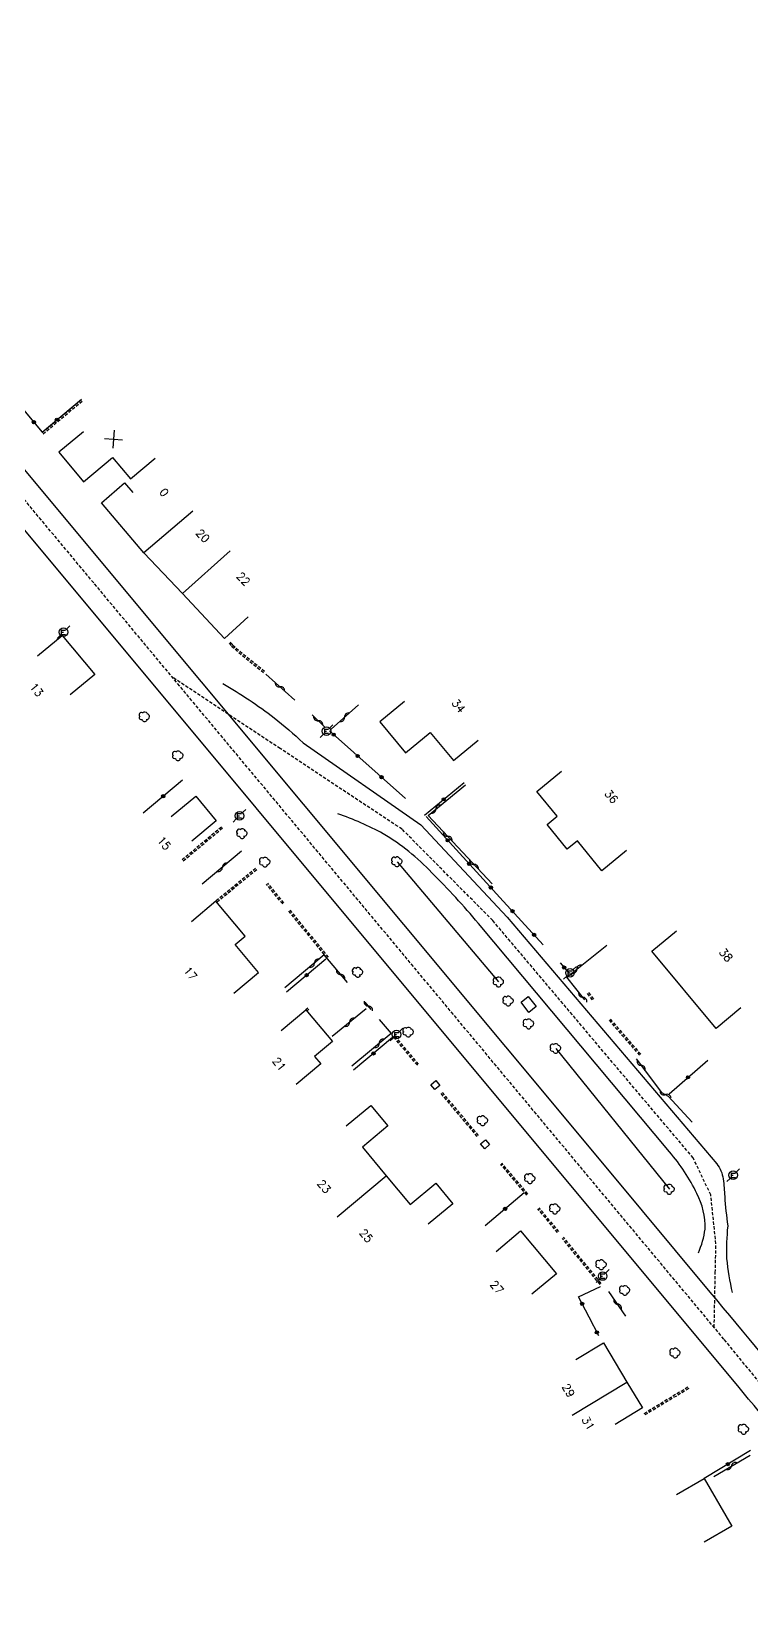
# Model space of a CAD drawing. Header units: millimetres. Extents: x 109000 to 110000, y 120000 to 121000.
# Drawn here: x 109199.1 to 109311.5, y 120298.3 to 120543.9 of the extents above; entities that cross this region are included whole.
import ezdxf
from ezdxf.enums import TextEntityAlignment as Align

# ---------------------------------------------------------------- set-up
doc = ezdxf.new("R2010")
doc.units = ezdxf.units.MM
doc.linetypes.add('DASHED', pattern=[0.75, 0.5, -0.25])
doc.layers.get('0').update_dxf_attribs({"linetype": 'CONTINUOUS'})
for name, color, linetype in [('W0001', 6, 'DASHED'), ('W0008', 7, 'CONTINUOUS'), ('W0100', 7, 'CONTINUOUS'), ('W0112', 1, 'DASHED'), ('W0300', 7, 'CONTINUOUS'), ('W0302', 3, 'CONTINUOUS'), ('W0310', 3, 'CONTINUOUS'), ('W0322', 7, 'CONTINUOUS'), ('W0471', 7, 'CONTINUOUS'), ('W0991', 7, 'CONTINUOUS'), ('W1102', 7, 'CONTINUOUS')]:
    doc.layers.add(name, color=color, linetype=linetype)
doc.styles.get("Standard").update_dxf_attribs({"font": 'romans.shx', "width": 0.85})

# ---------------------------------------------------------------- blocks, each defined once
blk = doc.blocks.new('T300')
for p, q in [((-0.8, 0.51), (-0.86, 0.34)), ((-0.86, 0.34), (-0.86, 0.17)), ((-0.86, 0.17), (-0.74, 0.06)), ((-0.69, 0.63), (-0.8, 0.51)), ((-0.8, -0.06), (-0.74, 0.06)), ((-0.74, 0.06), (-0.69, 0.11)), ((-0.57, 0.69), (-0.69, 0.63)), ((-0.46, 0.69), (-0.57, 0.69)), ((-0.29, 0.63), (-0.46, 0.69)), ((-0.29, 0.63), (-0.17, 0.74)), ((-0.23, 0.57), (-0.29, 0.63)), ((-0.17, 0.74), (-0.06, 0.8)), ((-0.06, 0.8), (0.06, 0.8)), ((0.06, 0.8), (0.23, 0.74)), ((0.23, 0.74), (0.34, 0.63)), ((0.34, 0.63), (0.4, 0.51)), ((0.46, 0.46), (0.34, 0.46)), ((0.4, 0.51), (0.4, 0.46)), ((0.57, 0.4), (0.46, 0.46)), ((0.57, 0.4), (0.69, 0.29)), ((0.69, 0.29), (0.74, 0.17)), ((0.74, 0.06), (0.69, -0.17)), ((0.74, 0.17), (0.74, 0.06)), ((-0.8, -0.17), (-0.8, -0.06)), ((-0.8, -0.23), (-0.8, -0.17)), ((-0.74, -0.34), (-0.8, -0.23)), ((-0.69, -0.4), (-0.74, -0.34)), ((-0.51, -0.46), (-0.69, -0.4)), ((-0.4, -0.46), (-0.51, -0.46)), ((-0.4, -0.46), (-0.34, -0.46)), ((-0.34, -0.46), (-0.34, -0.4)), ((-0.34, -0.51), (-0.34, -0.46)), ((-0.29, -0.63), (-0.34, -0.51)), ((-0.17, -0.74), (-0.29, -0.63)), ((-0.06, -0.8), (-0.17, -0.74)), ((0.06, -0.8), (-0.06, -0.8)), ((0.17, -0.74), (0.06, -0.8)), ((0.23, -0.69), (0.17, -0.74)), ((0.29, -0.46), (0.23, -0.46)), ((0.29, -0.63), (0.23, -0.69)), ((0.46, -0.4), (0.29, -0.46)), ((0.34, -0.51), (0.29, -0.63)), ((0.34, -0.51), (0.34, -0.46)), ((0.57, -0.34), (0.46, -0.4)), ((0.63, -0.29), (0.57, -0.34)), ((0.69, -0.17), (0.63, -0.29))]:
    blk.add_line(p, q)
blk = doc.blocks.new('T471')
for p, q in [((-0.333334, 0.333334), (-0.333334, -0.333334)), ((-0.333334, 0.333334), (0.333334, 0.333334)), ((-0.333334, 0), (0, 0)), ((0.500001, 0.500001), (1.000002, 1.000002)), ((-0.500001, -0.500001), (-1.000002, -1.000002)), ((-0.333334, -0.333334), (0.333334, -0.333334))]:
    blk.add_line(p, q)
blk.add_ellipse((0, 0), major_axis=(0.471405, 0.471405), ratio=1, start_param=5.4977871438, end_param=11.780972451)
blk = doc.blocks.new('t112o')
at = {"color": 0, "linetype": 'Continuous'}
for p, q in [((-0.5, 0.5), (0.5, 0.5)), ((-0.5, -0.5), (-0.5, 0.5)), ((0.5, 0.5), (0.5, -0.5)), ((0.5, -0.5), (-0.5, -0.5))]:
    blk.add_line(p, q, dxfattribs=at)
blk = doc.blocks.new('t322o')
at = {"color": 0, "linetype": 'Continuous'}
for radius in [0.25, 0.15]:
    blk.add_circle((0, 0), radius, dxfattribs=at)
blk = doc.blocks.new('t310o')
at = {"color": 0, "linetype": 'Continuous'}
for centre, start, end in [((-0.5, 0.38), 216.8699, 323.1304), ((0.5, -0.37), 36.8699, 143.1303)]:
    blk.add_arc(centre, 0.625, start, end, dxfattribs=at)
blk = doc.blocks.new('t991o')
at = {"color": 0, "linetype": 'Continuous'}
for p, q in [((-1, 1), (1, -1)), ((-1, -1), (1, 1))]:
    blk.add_line(p, q, dxfattribs=at)

msp = doc.modelspace()

# ---------------------------------------------------------------- linework, layer by layer
at = {"layer": 'W0001'}
for points in [[(109597.26, 120000), (109517, 120079.36), (109427.66, 120168.66), (109413.28, 120185.26), (109400.67, 120202.14), (109389.25, 120219.03), (109362.97, 120261.65), (109348.03, 120285.17), (109334.3, 120304.94), (109321.78, 120321.68), (109315.22, 120329.98), (109307.22, 120339.71), (109208.82, 120457.82), (109161.35, 120514.74), (109116.38, 120568.63), (109116.38, 120568.63)], [(109305.7, 120341.55), (109305.88, 120350.07), (109305.97, 120354.59), (109305.17, 120362.22), (109302.42, 120368.01), (109271.12, 120405.1), (109256.96, 120419.34), (109237.96, 120431.92), (109221.09, 120443.09), (109221.09, 120443.09)]]:
    msp.add_lwpolyline(points, dxfattribs=at)
at = {"layer": 'W0008'}
for points in [[(109118.71, 120570.53), (109154.35, 120527.82), (109161.64, 120519.09), (109209.69, 120461.46), (109289.03, 120366.23), (109305.04, 120347.03, -0.0061), (109321.04, 120327.56, -0.011), (109335.73, 120308.12, -0.0107), (109351.69, 120285.07, -0.0085), (109364.43, 120265.03), (109376.75, 120244.94, 0.0068), (109393.64, 120217.79, 0.0126), (109406.1, 120199.64, 0.0147), (109416.85, 120185.62, 0.0122), (109428.64, 120172.06, 0.0049), (109437.78, 120162.14, 0.0137), (109450.31, 120149.42, -0.0006), (109451.54, 120148.25, -0.0036), (109460.56, 120139.24), (109519.46, 120081.15), (109601.76, 120000)], [(109322.52, 120315.81, 0.0117), (109309.4, 120332.4), (109260.41, 120391.2), (109207.96, 120454.17), (109164.06, 120506.75), (109161.06, 120510.38), (109143.48, 120531.34, 0.0879), (109141.42, 120533.05, 0.0801), (109138.88, 120534.01, 0.1552), (109134.29, 120533.57, 0.0733), (109132.14, 120532.15), (109110.9, 120513.68), (109087.85, 120493.54), (109072.57, 120480.31, 0.0975), (109070.75, 120477.92, 0.1083), (109069.99, 120475.21), (109069.56, 120462.31), (109041.36, 120437.9), (109041.36, 120437.9)], [(109228.98, 120442.11, -0.0286), (109237.01, 120436.75, -0.0177), (109241.53, 120432.84), (109259.89, 120420.04), (109273.37, 120405.58), (109306.09, 120367.09, -0.1349), (109307.1, 120364.72, -0.0278), (109307.34, 120361.98, 0.0158), (109307.81, 120357.38, 0.0347), (109307.65, 120352.3, 0.0369), (109308.52, 120346.97), (109308.52, 120346.97)], [(109303.23, 120353.18, 0.0694), (109304.29, 120356.89, 0.1293), (109303, 120362.45, 0.0659), (109298.74, 120368.94), (109268.88, 120404.62, 0.024), (109261.62, 120412.55, 0.0639), (109254.04, 120418.64, 0.041), (109246.93, 120421.74), (109246.93, 120421.74)]]:
    msp.add_lwpolyline(points, format="xyb", dxfattribs=at)
at = {"layer": 'W0100'}
for points in [[(109207.22, 120481.42), (109203.39, 120478.2), (109207.25, 120473.61), (109211.78, 120477.41), (109214.59, 120474.07), (109218.42, 120477.29), (109218.42, 120477.29)], [(109232.92, 120452.51), (109229.27, 120449.1), (109222.7, 120456.14), (109216.67, 120462.52), (109210.03, 120470.32), (109213.65, 120473.43), (109214.95, 120471.91), (109214.95, 120471.91)], [(109200.04, 120446.41), (109203.88, 120449.61), (109208.98, 120443.5), (109205.14, 120440.31), (109205.14, 120440.31)], [(109257.34, 120439.29), (109253.49, 120436.1), (109257.49, 120431.26), (109261.35, 120434.46), (109265, 120430.05), (109268.85, 120433.24), (109268.85, 120433.24)], [(109292.03, 120416.02), (109288.16, 120412.86), (109284.34, 120417.52), (109282.77, 120416.23), (109279.6, 120420.1), (109281.17, 120421.38), (109278, 120425.25), (109281.87, 120428.42), (109281.87, 120428.42)], [(109220.92, 120421.31), (109224.77, 120424.5), (109227.96, 120420.65), (109224.12, 120417.46), (109224.12, 120417.46)], [(109230.72, 120393.76), (109234.55, 120396.97), (109230.91, 120401.32), (109232.48, 120402.64), (109227.9, 120408.1), (109224.07, 120404.89), (109224.07, 120404.89)], [(109309.86, 120391.43), (109306.02, 120388.23), (109295.99, 120400.29), (109299.83, 120403.49), (109299.83, 120403.49)], [(109276.78, 120390.73), (109275.56, 120392.31), (109276.68, 120393.21), (109277.9, 120391.64), (109276.78, 120390.73), (109276.78, 120390.73)], [(109238.1, 120387.92), (109241.93, 120391.14), (109242.19, 120390.83), (109246.1, 120386.17), (109243.31, 120383.83), (109244.28, 120382.68), (109240.45, 120379.47), (109240.45, 120379.47)], [(109248.25, 120373), (109252.09, 120376.2), (109254.77, 120373), (109250.78, 120369.68), (109254.51, 120365.21), (109258.25, 120360.72), (109262.22, 120364.06), (109264.91, 120360.86), (109261.07, 120357.65), (109261.07, 120357.65)], [(109271.65, 120353.38), (109275.48, 120356.6), (109281.08, 120349.93), (109277.25, 120346.71), (109277.25, 120346.71)], [(109284.12, 120336.55), (109288.4, 120339.13), (109292.07, 120333.01), (109294.53, 120328.96), (109290.25, 120326.38), (109290.25, 120326.38)], [(109299.81, 120315.44), (109304.13, 120317.95), (109308.46, 120310.51), (109304.14, 120308), (109304.14, 120308)]]:
    msp.add_lwpolyline(points, dxfattribs=at)
at = {"layer": 'W0112'}
for p, q in [((109200.76, 120481.26), (109206.89, 120486.4)), ((109200.92, 120481.06), (109207.05, 120486.21)), ((109230.14, 120448.54), (109230.53, 120448.1)), ((109229.95, 120448.38), (109230.35, 120447.93)), ((109230.35, 120447.93), (109232.03, 120446.48)), ((109230.51, 120448.12), (109232.19, 120446.67)), ((109232.03, 120446.48), (109235.53, 120443.66)), ((109232.19, 120446.67), (109235.69, 120443.86)), ((109228.76, 120419.68), (109222.63, 120414.54)), ((109228.93, 120419.49), (109222.8, 120414.35)), ((109234.11, 120413.22), (109227.9, 120408.1)), ((109234.27, 120413.02), (109228.06, 120407.91)), ((109238.33, 120407.67), (109235.82, 120410.74)), ((109238.53, 120407.83), (109236.01, 120410.9)), ((109245.5, 120399.36), (109239.38, 120406.82)), ((109245.3, 120399.2), (109239.19, 120406.66)), ((109285.89, 120393.67), (109286.7, 120392.59)), ((109286.09, 120393.82), (109286.9, 120392.74)), ((109242.26, 120391.41), (109241.93, 120391.14)), ((109242.42, 120391.22), (109242.09, 120390.95)), ((109289.47, 120389.67), (109294.26, 120384.17)), ((109256.06, 120386.81), (109255.81, 120387.12)), ((109289.28, 120389.51), (109294.07, 120384)), ((109255.87, 120386.65), (109255.61, 120386.96)), ((109259.36, 120382.48), (109255.87, 120386.65)), ((109259.56, 120382.64), (109256.06, 120386.81)), ((109268.71, 120371.36), (109263.09, 120378.05)), ((109268.9, 120371.53), (109263.28, 120378.21)), ((109276.44, 120362.21), (109272.37, 120367.03)), ((109276.63, 120362.37), (109272.56, 120367.19)), ((109281.25, 120356.34), (109278.17, 120360.07)), ((109281.45, 120356.5), (109278.36, 120360.23)), ((109287.88, 120348.26), (109281.98, 120355.45)), ((109288.07, 120348.42), (109282.17, 120355.61)), ((109301.59, 120332.2), (109294.74, 120328.07)), ((109301.72, 120331.99), (109294.86, 120327.86))]:
    msp.add_line(p, q, dxfattribs=at)
at = {"layer": 'W0302'}
for points in [[(109256.19, 120414.26), (109272.04, 120395.49), (109272.04, 120395.49)], [(109280.96, 120385.1), (109298.7, 120363.11), (109298.7, 120363.11)]]:
    msp.add_lwpolyline(points, dxfattribs=at)
at = {"layer": 'W0310'}
for points in [[(109235.68, 120443.57), (109240.21, 120439.49), (109240.21, 120439.49)], [(109245.89, 120434.96), (109250.15, 120438.75), (109250.15, 120438.75)], [(109242.94, 120437.19), (109244.86, 120435.31), (109244.86, 120435.31)], [(109271.06, 120410.8), (109261.05, 120421.5), (109266.86, 120426.28), (109266.86, 120426.28)], [(109231.9, 120415.9), (109225.77, 120410.76), (109225.77, 120410.76)], [(109248.44, 120395.41), (109244.81, 120399.7), (109238.67, 120394.57), (109238.67, 120394.57)], [(109285.5, 120392.7), (109282.69, 120396.23), (109288.94, 120401.22), (109288.94, 120401.22)], [(109252.17, 120391.17), (109251.21, 120392.33), (109251.21, 120392.33)], [(109251.34, 120391.3), (109246.08, 120386.99), (109246.08, 120386.99)], [(109253.4, 120389.63), (109255.26, 120387.45), (109249.12, 120382.32), (109249.12, 120382.32)], [(109293.51, 120383.48), (109297.5, 120378.24), (109298.52, 120377.65), (109302.28, 120373.61), (109302.28, 120373.61)], [(109291.92, 120343.3), (109289.26, 120347.15), (109289.26, 120347.15)], [(109305.65, 120318.26), (109311.3, 120321.59), (109311.3, 120321.59)]]:
    msp.add_lwpolyline(points, dxfattribs=at)
at = {"layer": 'W0322'}
for points in [[(109123.32, 120574.05), (109159.79, 120530.43), (109200.78, 120481.36), (109206.9, 120486.5), (109206.9, 120486.5)], [(109245.62, 120434.69), (109257.51, 120424.14), (109257.51, 120424.14)], [(109222.68, 120426.98), (109216.52, 120421.87), (109216.52, 120421.87)], [(109260.45, 120421.54), (109266.64, 120426.61), (109266.64, 120426.61)], [(109279.02, 120401.26), (109272.24, 120408.7), (109260.71, 120421.3), (109260.71, 120421.3)], [(109245.05, 120399.06), (109238.92, 120393.91), (109238.92, 120393.91)], [(109281.63, 120398.47), (109282.96, 120396.94), (109282.96, 120396.94)], [(109255.5, 120386.83), (109249.37, 120381.69), (109249.37, 120381.69)], [(109298.67, 120378.03), (109304.7, 120383.28), (109304.7, 120383.28)], [(109276.04, 120362.55), (109269.92, 120357.41), (109269.92, 120357.41)], [(109287.68, 120340.22), (109286.18, 120343.12), (109284.53, 120346.29), (109287.95, 120347.91), (109287.95, 120347.91)], [(109311.35, 120322.31), (109304.13, 120317.95), (109304.13, 120317.95)]]:
    msp.add_lwpolyline(points, dxfattribs=at)
at = {"layer": 'W1102'}
for points in [[(109224.28, 120469.01), (109216.67, 120462.52), (109216.67, 120462.52)], [(109230.15, 120462.8), (109222.7, 120456.14), (109222.7, 120456.14)], [(109246.83, 120358.8), (109254.51, 120365.21), (109254.51, 120365.21)], [(109283.51, 120327.84), (109292.07, 120333.01), (109292.07, 120333.01)]]:
    msp.add_lwpolyline(points, dxfattribs=at)

# ---------------------------------------------------------------- block references
at = {"layer": 'W0112', "rotation": 130.1109}
for p in [(109262.16, 120379.38), (109269.94, 120370.15)]:
    msp.add_blockref('t112o', p, dxfattribs=at)
at = {"layer": 'W0300'}
for p in [(109216.76, 120436.89), (109221.99, 120430.8), (109232, 120418.65), (109235.57, 120414.2), (109256.19, 120414.26), (109250.06, 120396.99), (109272.04, 120395.49), (109273.55, 120392.5), (109276.74, 120388.94), (109257.96, 120387.64), (109280.96, 120385.1), (109269.56, 120373.81), (109276.94, 120364.76), (109298.7, 120363.11), (109280.85, 120360.04), (109288.08, 120351.32), (109291.76, 120347.31), (109299.62, 120337.53), (109310.3, 120325.62)]:
    msp.add_blockref('T300', p, dxfattribs=at)
at = {"layer": 'W0310'}
for p, rotation in [((109237.89, 120441.58), 317.9960431655419), ((109243.87, 120436.27), 315.552830249224), ((109247.97, 120436.81), 41.68372062983741), ((109262.23, 120422.47), 39.43658246154476), ((109264.1, 120418.23), 133.097130504029), ((109228.91, 120413.39), 219.9840186184056), ((109268.2, 120413.85), 133.097130504029), ((109243.27, 120398.42), 219.9336757092931), ((109247.39, 120396.65), 130.222776445885), ((109284.25, 120397.47), 38.59292035015206), ((109251.7, 120391.73), 129.4350114052553), ((109285.18, 120393.1), 128.5917577431454), ((109248.78, 120389.2), 219.3525607496599), ((109253.39, 120385.89), 219.93367570936), ((109294.29, 120382.45), 307.2746506693698), ((109298.11, 120377.89), 330.2893265679165), ((109290.62, 120345.17), 124.6566541277739), ((109308.4, 120319.89), 30.48590356447003)]:
    msp.add_blockref('t310o', p, dxfattribs=dict(at, rotation=rotation))
at = {"layer": 'W0322'}
for p, rotation in [((109199.49, 120482.89), 309.8696244611185), ((109203.07, 120483.29), 40.05215113078356), ((109246.29, 120434.1), 318.4196280882716), ((109250.03, 120430.78), 318.4196280882716), ((109253.77, 120427.46), 318.4196280882716), ((109219.68, 120424.49), 219.7099281330158), ((109263.47, 120424.01), 39.33697679499425), ((109264.08, 120417.61), 132.4812286903739), ((109267.46, 120413.92), 132.4812286903739), ((109270.84, 120410.23), 132.4812286903739), ((109274.21, 120406.54), 132.3592371667189), ((109277.58, 120402.85), 132.3592371667189), ((109242.07, 120396.55), 219.987594298458), ((109282.28, 120397.73), 310.8461914470186), ((109252.51, 120384.32), 219.9880545445253), ((109301.61, 120380.59), 41.02233965267596), ((109273.06, 120360.05), 220.0404156049045), ((109285.09, 120345.21), 117.4287232009002), ((109287.39, 120340.77), 117.4267303024283), ((109307.83, 120320.18), 211.1209436456408)]:
    msp.add_blockref('t322o', p, dxfattribs=dict(at, rotation=rotation))
at = {"layer": 'W0471'}
for p in [(109204.1, 120450.1), (109245.17, 120434.65), (109231.58, 120421.44), (109283.19, 120396.91), (109256.11, 120387.28), (109308.68, 120365.31), (109288.29, 120349.56)]:
    msp.add_blockref('T471', p, dxfattribs=at)
at = {"layer": 'W0991', "rotation": 310.9583859161779}
msp.add_blockref('t991o', (109211.9, 120480.24), dxfattribs=at)

# ---------------------------------------------------------------- texts
at = {"layer": 'W0991'}
for s, rotation, p in [('0', 310.4475, (109219.82, 120471.93)), ('20', 313.3429, (109225.87, 120465.16)), ('22', 313.0381, (109232.2, 120458.42)), ('13', 309.8743, (109199.91, 120441.11)), ('34', 309.3, (109265.79, 120438.6)), ('36', 309.3369, (109289.65, 120424.44)), ('15', 309.7107, (109219.83, 120417.15)), ('38', 309.7449, (109307.54, 120399.7)), ('17', 307.8216, (109223.92, 120396.81)), ('21', 308.2361, (109237.8, 120382.66)), ('23', 310.0725, (109244.8, 120363.55)), ('25', 310.9642, (109251.37, 120355.86)), ('27', 310.0402, (109271.77, 120347.8)), ('29', 300.9331, (109282.95, 120331.7)), ('31', 301.2767, (109286.04, 120326.57))]:
    msp.add_text(s, height=1.25, rotation=rotation, dxfattribs=at).set_placement(p, align=Align.MIDDLE)

doc.saveas('drawing.dxf')
